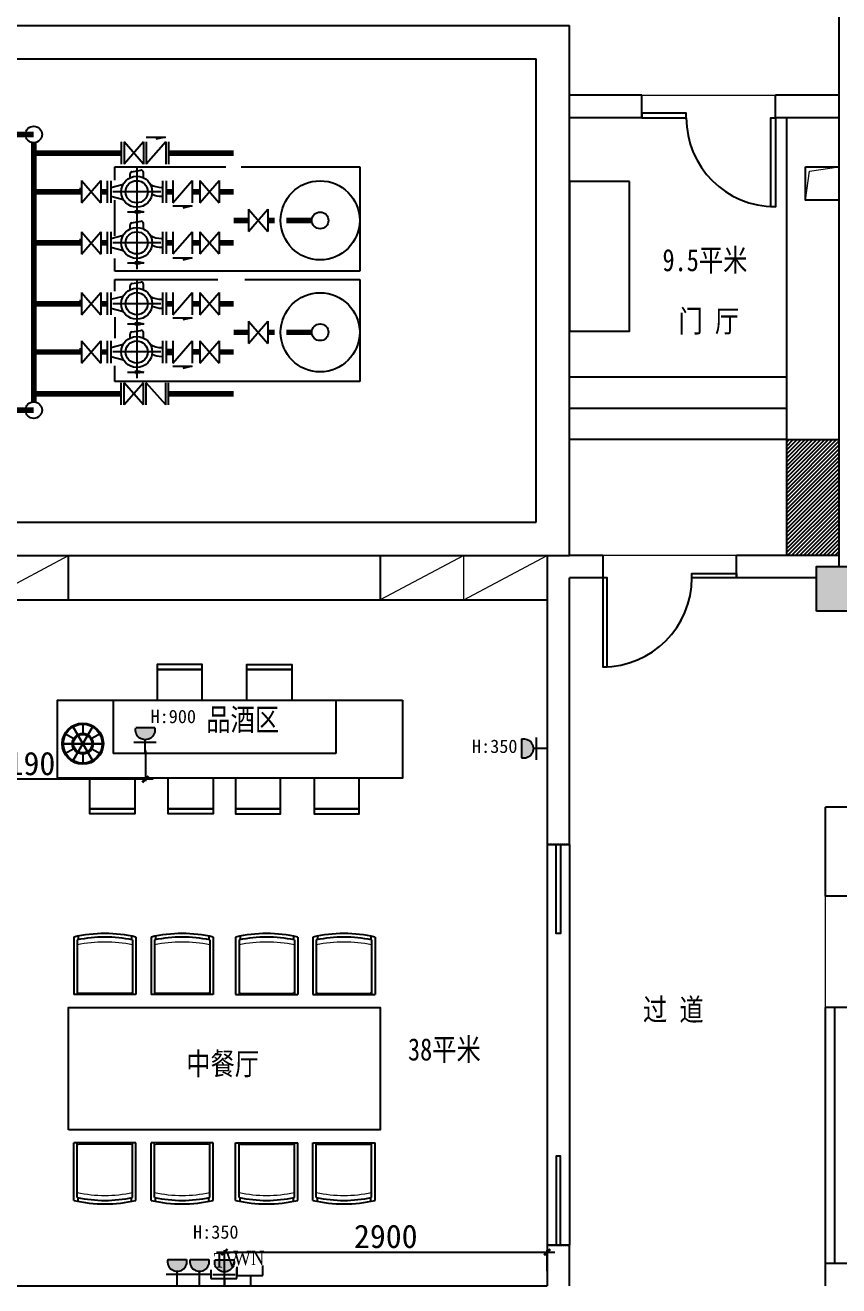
# Model space of a CAD drawing. Header units: millimetres. Extents: x 561810 to 956823, y -438984 to -391712.
# Drawn here: x 870754 to 878064, y -408803 to -397480 of the extents above; entities that cross this region are included whole.
import ezdxf

# ---------------------------------------------------------------- set-up
doc = ezdxf.new("R2010")
doc.units = ezdxf.units.MM
doc.header["$LTSCALE"] = 10
doc.header["$MEASUREMENT"] = 0
for name, pattern in [('DASH', [0.35, 0.25, -0.1]), ('DASHED2', [9.525, 6.35, -3.175]), ('HIDDEN2', [4.7625, 3.175, -1.5875]), ('SDCEN9', [0.88, 0.6, -0.14, 0, -0.14])]:
    doc.linetypes.add(name, pattern=pattern)
doc.layers.get('0').update_dxf_attribs({"linetype": 'CONTINUOUS'})
doc.layers.get('DEFPOINTS').update_dxf_attribs({"color": 1, "linetype": 'CONTINUOUS'})
for name, color, linetype in [('6-P插座', 4, 'CONTINUOUS'), ('6-P插座图例', 4, 'CONTINUOUS'), ('LS19', 3, 'CONTINUOUS'), ('PUB_HATCH', 144, 'CONTINUOUS'), ('WALL', 7, 'CONTINUOUS'), ('WINDOW', 4, 'CONTINUOUS'), ('吊顶字', 250, 'CONTINUOUS'), ('喷淋', 6, 'CONTINUOUS'), ('填充', 8, 'CONTINUOUS'), ('墙', 7, 'CONTINUOUS'), ('家具', 8, 'CONTINUOUS'), ('消火栓', 2, 'CONTINUOUS')]:
    doc.layers.add(name, color=color, linetype=linetype)
doc.layers.add('细线', color=250, linetype='CONTINUOUS', lineweight=5)
doc.styles.add('12', font='', dxfattribs={"width": 0.8})
doc.styles.add('321', font='', dxfattribs={"width": 0.85})
doc.styles.get("Standard").update_dxf_attribs({"font": 'txt.shx', "bigfont": '@@hztxt.shx'})
doc.styles.add('宋体', font='')
doc.styles.add('施洛华标注样式', font='')
doc.styles.get('12').set_extended_font_data('SimSun')
doc.styles.get('321').set_extended_font_data('SimSun')
doc.styles.get('宋体').set_extended_font_data('SimSun')
doc.styles.get('施洛华标注样式').set_extended_font_data('SimSun')
doc.dimstyles.new('外标尺寸', dxfattribs={"dimscale": 70, "dimtxt": 3, "dimasz": 0.8, "dimexe": 0.25, "dimexo": 1, "dimgap": 0.5, "dimtad": 1, "dimdec": 0, "dimtxsty": '施洛华标注样式', "dimblk": 'ARCHTICK', "dimcen": 1.5, "dimdle": 1, "dimclrd": 250, "dimclre": 250, "dimclrt": 62, "dimadec": 0, "dimazin": 0, "dimtfac": 1, "dimtdec": 0, "dimtix": 1, "dimtmove": 1, "dimatfit": 3, "dimldrblk": 'ARCHTICK', "dimfxl": 0, "dimarcsym": 0})

# ---------------------------------------------------------------- blocks, each defined once
blk = doc.blocks.new('SB131')
at = {"layer": 'LS19', "linetype": 'SDCEN9'}
for p, q in [((0, -0.424), (0, 0.446)), ((-0.407, 0), (0.408, 0))]:
    blk.add_line(p, q, dxfattribs=at)
at = {"layer": 'LS19'}
for p, q in [((-0.118, 0.34), (0.017, 0.367)), ((0.017, 0.313), (-0.118, 0.34)), ((0.159, 0.34), (-0.118, 0.34)), ((0.017, 0.367), (0.017, 0.313)), ((-0.5, -0.188), (-0.5, 0.188)), ((-0.438, -0.188), (-0.438, 0.188)), ((-0.438, 0.075), (-0.423, 0.075)), ((0.438, 0.075), (0.227, 0.131)), ((0.438, -0.188), (0.438, 0.188)), ((0.5, -0.188), (0.5, 0.188)), ((-0.438, -0.075), (-0.423, -0.075)), ((0.438, -0.075), (0.227, -0.131)), ((-0.112, -0.237), (-0.112, -0.329)), ((0.081, -0.341), (-0.069, -0.366)), ((0.113, -0.237), (0.113, -0.304))]:
    blk.add_line(p, q, dxfattribs=at)
for radius in [0.263, 0.188]:
    blk.add_circle((0, 0), radius, dxfattribs=at)
for centre, radius, start, end in [((-0.423, -0.316), 0.391, 65.2753, 89.9809), ((-0.423, -0.475), 0.4, 61.3321, 89.9745), ((-0.075, -0.329), 0.0375, 180, 279.4623), ((0.075, -0.304), 0.0375, 279.4623, 0)]:
    blk.add_arc(centre, radius, start, end, dxfattribs=at)
blk.add_solid([(-0.118, 0.34), (0.017, 0.367), (0.017, 0.313)], dxfattribs=at)
at = {"color": 3, "width": 0.8, "flags": 1}
for tag, p in [('TYPE', (-0.295, -1.06)), ('COUNT', (-0.295, -1.492))]:
    blk.add_attdef(tag, p, '', height=0.4, dxfattribs=at)
blk = doc.blocks.new('A$C31F60AF2')
at = {"layer": '填充', "ltscale": 5}
for p, q in [((278, 346), (93, 25)), ((93, 346), (278, 25)), ((93, 25), (278, 346)), ((278, 25), (93, 346)), ((185, 371), (185, 278)), ((25, 278), (105, 232)), ((346, 278), (266, 232)), ((371, 185), (0, 185)), ((0, 185), (371, 185)), ((105, 139), (25, 93)), ((266, 139), (346, 93)), ((185, 93), (185, 0))]:
    blk.add_line(p, q, dxfattribs=at)
for radius in [175, 92.7, 83.4]:
    blk.add_circle((185, 185), radius, dxfattribs=at)
at = {"layer": '家具', "ltscale": 5}
blk.add_circle((185, 185), 185, dxfattribs=at)
blk = doc.blocks.new('4')
at = {"layer": '6-P插座图例'}
h = blk.add_hatch(color=4, dxfattribs=at)
edge = h.paths.add_edge_path()
edge.add_ellipse((223569, -308614), major_axis=(0, 79.4), ratio=1, start_angle=-12.7447, end_angle=192.7446)
edge.add_line((223586, -308691), (223586, -308536))
at = {"layer": '6-P插座图例', "color": 4}
for p, q in [((223466, -308525), (223466, -308707)), ((223586, -308536), (223586, -308691)), ((223376, -308614), (223490, -308614))]:
    blk.add_line(p, q, dxfattribs=at)
blk.add_ellipse((223569, -308614), major_axis=(0, 79.4), ratio=1, start_param=-0.222437, end_param=3.364029, dxfattribs=at)
blk = doc.blocks.new('_ARCHTICK')
at = {"color": 0, "linetype": 'ByBlock', "const_width": 0.4}
blk.add_lwpolyline([(-0.5, -0.5), (0.5, 0.5)], dxfattribs=at)
blk = doc.blocks.new('*D31')
at = {"color": 250, "lineweight": -2}
for p, q in [((872474, -408500), (875514, -408500)), ((872544, -408671), (872544, -408483)), ((875444, -408671), (875444, -408483))]:
    blk.add_line(p, q, dxfattribs=at)
at = {"layer": 'DEFPOINTS', "color": 0}
for p in [(875444, -408500), (872544, -408741), (875444, -408741)]:
    blk.add_point(p, dxfattribs=at)
at = {"color": 250, "lineweight": -2, "xscale": 56, "yscale": 56, "zscale": 56, "rotation": 180}
blk.add_blockref('_ARCHTICK', (872544, -408500), dxfattribs=at)
at = {"color": 250, "lineweight": -2, "xscale": 56, "yscale": 56, "zscale": 56}
blk.add_blockref('_ARCHTICK', (875444, -408500), dxfattribs=at)
at = {"color": 62, "insert": (873994, -408360), "char_height": 210, "attachment_point": 5, "style": '施洛华标注样式'}
blk.add_mtext('2900', dxfattribs=at)
blk = doc.blocks.new('*D33')
at = {"color": 250, "lineweight": -2}
for p, q in [((869644, -403994), (869644, -404271)), ((871834, -403994), (871834, -404271)), ((871904, -404253), (869574, -404253))]:
    blk.add_line(p, q, dxfattribs=at)
at = {"layer": 'DEFPOINTS', "color": 0}
for p in [(869644, -403924), (871834, -403924), (869644, -404253)]:
    blk.add_point(p, dxfattribs=at)
at = {"color": 250, "lineweight": -2, "xscale": 56, "yscale": 56, "zscale": 56, "rotation": 180}
blk.add_blockref('_ARCHTICK', (869644, -404253), dxfattribs=at)
at = {"color": 250, "lineweight": -2, "xscale": 56, "yscale": 56, "zscale": 56}
blk.add_blockref('_ARCHTICK', (871834, -404253), dxfattribs=at)
at = {"color": 62, "insert": (870739, -404113), "char_height": 210, "attachment_point": 5, "style": '施洛华标注样式'}
blk.add_mtext('2190', dxfattribs=at)
blk = doc.blocks.new('tv')
at = {"layer": '6-P插座', "color": 4}
for p, q in [((250323, -52625), (250323, -52705)), ((250557, -52705), (250557, -52613)), ((250323, -52705), (250557, -52705)), ((250445, -52705), (250445, -52769))]:
    blk.add_line(p, q, dxfattribs=at)
at = {"layer": '6-P插座', "color": 4, "insert": (250348, -52474), "char_height": 130.91, "width": 956.89, "attachment_point": 1, "style": '321'}
blk.add_mtext('{\\fDutch801 XBd BT|b0|i0|c0|p18;TV}', dxfattribs=at)
blk = doc.blocks.new('HSDFS')
at = {"layer": '6-P插座', "color": 4}
for p, q in [((449796, -697547), (449704, -697547)), ((449796, -697781), (449796, -697547)), ((449795, -697660), (449887, -697660)), ((449716, -697781), (449796, -697781))]:
    blk.add_line(p, q, dxfattribs=at)
at = {"layer": '6-P插座', "color": 4, "insert": (449571, -697814), "char_height": 130.91, "width": 956.89, "attachment_point": 1, "rotation": 90, "style": '321'}
blk.add_mtext('{\\fDutch801 XBd BT|b0|i0|c0|p18;WN}', dxfattribs=at)

msp = doc.modelspace()

# ---------------------------------------------------------------- hatches: boundary and pattern name
h = msp.add_hatch()
h.set_pattern_fill('ANSI31', color=250, scale=200, style=0)
h.set_pattern_definition([(45, (878064.32, -402242.755), (-17.67767, 17.67767), [])])
h.paths.add_polyline_path([(877594.3, -402242.8), (878064.3, -402242.8), (878064.3, -401202.8), (877594.3, -401202.8)])
at = {"layer": 'PUB_HATCH'}
h = msp.add_hatch(color=256, dxfattribs=at)
h.paths.add_polyline_path([(877864.3, -392842.8), (877864.3, -392442.8), (878264.3, -392442.8), (878264.3, -392842.8)])
h.paths.add_polyline_path([(889854.3, -392842.8), (889854.3, -392442.8), (890254.3, -392442.8), (890254.3, -392842.8)])
h.paths.add_polyline_path([(889854.3, -402742.8), (889854.3, -402342.8), (890254.3, -402342.8), (890254.3, -402742.8)])
h.paths.add_polyline_path([(877864.3, -402742.8), (877864.3, -402342.8), (878264.3, -402342.8), (878264.3, -402742.8)])

# ---------------------------------------------------------------- linework, layer by layer
at = {"layer": 'WALL'}
for p, q in [((878064.3, -396842.8), (878064.3, -402342.8)), ((865804.3, -397482.8), (875644.3, -397482.8)), ((875644.3, -402242.8), (875644.3, -397482.8)), ((865804.3, -397782.8), (875344.3, -397782.8)), ((875344.3, -401942.8), (875344.3, -397782.8)), ((876294.3, -398109.9), (875644.3, -398109.9)), ((876294.3, -398310.9), (876294.3, -398109.9)), ((878064.3, -398109.9), (877494.3, -398109.9)), ((877494.3, -398310.9), (877494.3, -398109.9)), ((876294.3, -398310.9), (875644.3, -398310.9)), ((878064.3, -398310.9), (877494.3, -398310.9)), ((878064.3, -400630.3), (878064.3, -402230.3)), ((865804.3, -401942.8), (875344.3, -401942.8)), ((865804.3, -402242.8), (875644.3, -402242.8)), ((875444.3, -402242.8), (875444.3, -404838.3)), ((875944.3, -402242.8), (875644.3, -402242.8)), ((875944.3, -402242.8), (875944.3, -402442.8)), ((877144.3, -402442.8), (877144.3, -402242.8)), ((878064.3, -402242.8), (877144.3, -402242.8)), ((875944.3, -402442.8), (875644.3, -402442.8)), ((875644.3, -404838.3), (875644.3, -402442.8)), ((877864.3, -402442.8), (877144.3, -402442.8)), ((877864.3, -402742.8), (877864.3, -402542.8)), ((879054.8, -402742.8), (877864.3, -402742.8)), ((877944.3, -405302.8), (877944.3, -404502.8)), ((879219.7, -404502.8), (877944.3, -404502.8)), ((875444.3, -404838.3), (875644.3, -404838.3)), ((878144.3, -405302.8), (877944.3, -405302.8)), ((877944.3, -408802.8), (877944.3, -406302.8)), ((878144.3, -406302.8), (877944.3, -406302.8)), ((875644.3, -408438.3), (875444.3, -408438.3)), ((875444.3, -408438.3), (875444.3, -408802.8)), ((875644.3, -408802.8), (875644.3, -408438.3)), ((878144.3, -408602.8), (877944.3, -408602.8)), ((869644.3, -408802.8), (875444.3, -408802.8))]:
    msp.add_line(p, q, dxfattribs=at)
for points in [[(877764.3, -398752.8), (878064.3, -398752.8), (878064.3, -399052.8), (877764.3, -399052.8), (877764.3, -398752.8)], [(877864.3, -402742.8), (877864.3, -402342.8), (878264.3, -402342.8), (878264.3, -402742.8), (877864.3, -402742.8)]]:
    msp.add_lwpolyline(points, dxfattribs=at)
at = {"layer": 'WINDOW', "linetype": 'DASH'}
for p, q in [((875644.3, -404838.3), (875444.3, -404838.3)), ((875444.3, -408438.3), (875644.3, -408438.3))]:
    msp.add_line(p, q, dxfattribs=at)
at = {"layer": 'WINDOW'}
msp.add_line((878024.3, -406302.8), (878024.3, -408602.8), dxfattribs=at)
for points in [[(876294.3, -398310.9), (876694.3, -398310.9), (876694.3, -398270.9), (876294.3, -398270.9), (876294.3, -398310.9)], [(877494.3, -398310.9), (877494.3, -399110.9), (877454.3, -399110.9), (877454.3, -398310.9), (877494.3, -398310.9)], [(875524.3, -404838.3), (875564.3, -404838.3), (875564.3, -405638.3), (875524.3, -405638.3), (875524.3, -404838.3)], [(875524.3, -408438.3), (875564.3, -408438.3), (875564.3, -407638.3), (875524.3, -407638.3), (875524.3, -408438.3)]]:
    msp.add_lwpolyline(points, dxfattribs=at)
at = {"layer": 'WINDOW', "color": 250}
for points in [[(875944.3, -402443.8), (875944.3, -403243.8), (875984.3, -403243.8), (875984.3, -402443.8), (875944.3, -402443.8)], [(877144.3, -402443.8), (876744.3, -402443.8), (876744.3, -402403.8), (877144.3, -402403.8), (877144.3, -402443.8)]]:
    msp.add_lwpolyline(points, dxfattribs=at)
at = {"layer": 'WINDOW'}
msp.add_arc((877494.3, -398310.9), 800, 180, 270, dxfattribs=at)
at = {"layer": 'WINDOW', "color": 250}
msp.add_arc((875944.3, -402443.8), 800, 270, 0, dxfattribs=at)
at = {"layer": '喷淋'}
for p, q in [((871617.5, -398528.7, -3025), (871617.5, -398728.9, -3025)), ((871816.9, -398728.9, -3025), (871642.5, -398528.7, -3025)), ((871816.9, -398528.7, -3025), (871642.5, -398728.9, -3025)), ((871642.5, -398528.7, -3025), (871642.5, -398728.9, -3025)), ((871816.9, -398528.7, -3025), (871816.9, -398728.9, -3025)), ((871839.7, -398484.8, -3025), (872014.4, -398484.8, -3025)), ((871841.9, -398528.7, -3025), (871841.9, -398728.9, -3025)), ((872016.4, -398528.7, -3025), (871841.9, -398728.9, -3025)), ((872014.4, -398484.8, -3025), (871928.3, -398505, -3025)), ((872016.4, -398528.7, -3025), (872016.4, -398728.9, -3025)), ((872041.4, -398528.7, -3025), (872041.4, -398728.9, -3025)), ((871559.7, -398871.2, -3025), (871559.7, -398751.3, -3025)), ((871559.7, -398751.3, -3025), (872557.1, -398751.3, -3025)), ((872696.1, -398751.3, -3025), (872758.2, -398751.3, -3025)), ((872727.8, -398751.3, -3025), (873759.7, -398751.3, -3025)), ((873759.7, -398751.3, -3025), (873759.7, -399688.6, -3025)), ((871259.7, -398876.5, -3025), (871259.7, -399076.8, -3025)), ((871259.7, -399076.8, -3025), (871434.1, -398876.5, -3025)), ((871259.7, -398876.5, -3025), (871434.1, -399076.8, -3025)), ((871434.1, -398876.5, -3025), (871434.1, -399076.8, -3025)), ((872081.3, -399076.8, -3025), (872255.8, -398876.5, -3025)), ((872081.3, -398876.5, -3025), (872081.3, -399076.8, -3025)), ((872255.8, -398876.5, -3025), (872255.8, -399076.8, -3025)), ((872323.7, -399076.8, -3025), (872498.2, -398876.5, -3025)), ((872323.7, -398876.5, -3025), (872498.2, -399076.8, -3025)), ((872323.7, -398876.5, -3025), (872323.7, -399076.8, -3025)), ((872498.2, -398876.5, -3025), (872498.2, -399076.8, -3025)), ((871259.7, -398950.9, -3025), (871241.7, -398950.9, -3025)), ((871559.7, -399372.9, -3025), (871559.7, -399051.3, -3025)), ((872080.5, -399102.4, -3025), (872255.2, -399102.4, -3025)), ((872255.2, -399102.4, -3025), (872169.2, -399122.7, -3025)), ((872760.9, -399333.5, -3025), (872935.3, -399133.3, -3025)), ((872760.9, -399133.3, -3025), (872760.9, -399333.5, -3025)), ((872760.9, -399133.3, -3025), (872935.3, -399333.5, -3025)), ((872760.9, -399133.3, -3025), (872760.9, -399333.5, -3025)), ((872760.9, -399333.5, -3025), (872935.3, -399133.3, -3025)), ((872935.3, -399133.3, -3025), (872935.3, -399333.5, -3025)), ((872935.3, -399133.3, -3025), (872935.3, -399333.5, -3025)), ((871259.7, -399335, -3025), (871434.1, -399535.3, -3025)), ((871259.7, -399335, -3025), (871259.7, -399535.3, -3025)), ((871259.7, -399535.3, -3025), (871434.1, -399335, -3025)), ((871434.1, -399335, -3025), (871434.1, -399535.3, -3025)), ((872081.3, -399535, -3025), (872255.8, -399334.7, -3025)), ((872081.3, -399334.7, -3025), (872081.3, -399535, -3025)), ((872255.8, -399334.7, -3025), (872255.8, -399535, -3025)), ((872323.7, -399535, -3025), (872498.2, -399334.7, -3025)), ((872323.7, -399334.7, -3025), (872323.7, -399535, -3025)), ((872323.7, -399334.7, -3025), (872498.2, -399535, -3025)), ((872498.2, -399334.7, -3025), (872498.2, -399535, -3025)), ((871259.7, -399409.2, -3025), (871241.7, -399409.2, -3025)), ((872080.5, -399568.9, -3025), (872255.2, -399568.9, -3025)), ((872255.2, -399568.9, -3025), (872169.2, -399589.2, -3025)), ((871559.7, -399688.6, -3025), (871559.7, -399576.7, -3025)), ((873759.7, -399688.6, -3025), (871559.7, -399688.6, -3025))]:
    msp.add_line(p, q, dxfattribs=at)
at = {"layer": '喷淋', "const_width": 50, "elevation": -3025}
for points in [[(871617.5, -398628.8), (870831.3, -398628.8)], [(872041.4, -398628.8), (872628.1, -398628.8)], [(871259.7, -398976.9), (870831.3, -398976.9)], [(871491.7, -398976.9), (871434.1, -398976.9)], [(872081.3, -398976.6), (872021.3, -398976.6)], [(872255.8, -398976.6), (872323.7, -398976.6)], [(872498.2, -398976.9), (872628.1, -398976.9)], [(872760.9, -399233.4), (872628.1, -399233.4)], [(872996.9, -399233.4), (872935.3, -399233.4)], [(873329.3, -399233.4), (873100.7, -399233.4)], [(871259.7, -399435.2), (870831.3, -399435.2)], [(871491.7, -399435.2), (871434.1, -399435.2)], [(872081.3, -399434.9), (872021.3, -399434.9)], [(872255.8, -399434.9), (872323.7, -399434.9)], [(872498.2, -399435.2), (872628.1, -399435.2)]]:
    msp.add_lwpolyline(points, dxfattribs=at)
at = {"layer": '喷淋'}
for radius in [355.4, 75]:
    msp.add_circle((873404.3, -399233.4, -3025), radius, dxfattribs=at)
at = {"layer": '填充', "color": 250, "ltscale": 0.01}
for p, q in [((877594.3, -398310.9), (877594.3, -401202.8)), ((877594.3, -400642.8), (875644.3, -400642.8)), ((877594.3, -400922.8), (875644.3, -400922.8)), ((877594.3, -401202.8), (875644.3, -401202.8)), ((877594.3, -401202.8), (877594.3, -402242.8)), ((877594.3, -401202.8), (878064.3, -401202.8)), ((871144.3, -402642.8), (871144.3, -402242.8)), ((873944.3, -402243.8), (873944.3, -402642.8)), ((869644.3, -402642.8), (871144.3, -402642.8)), ((871144.3, -402642.8), (873944.3, -402642.8)), ((873944.3, -402642.8), (875444.3, -402642.8)), ((873544.4, -404022.3), (871544.1, -404022.3)), ((871191.1, -405670.8), (871191.1, -406187.6)), ((871229.7, -405662.4), (871229.7, -405695.1)), ((871709.1, -405662.1), (871709.1, -405694.7)), ((871749.6, -405670.8), (871749.6, -406187.6)), ((871885.3, -405670.8), (871885.3, -406187.6)), ((871923.9, -405662.4), (871923.9, -405695.1)), ((872403.3, -405662.1), (872403.3, -405694.7)), ((872443.8, -405670.8), (872443.8, -406187.6)), ((872644.8, -405670.8), (872644.8, -406187.6)), ((872685.3, -405662.1), (872685.3, -405694.7)), ((873164.8, -405662.4), (873164.8, -405695.1)), ((873203.4, -405670.8), (873203.4, -406187.6)), ((873339, -405670.8), (873339, -406187.6)), ((873379.5, -405662.1), (873379.5, -405694.7)), ((873859, -405662.4), (873859, -405695.1)), ((873897.6, -405670.8), (873897.6, -406187.6)), ((871221.6, -405696.8), (871221.6, -406187.6)), ((871719.1, -405696.8), (871719.1, -406187.6)), ((871915.8, -405696.8), (871915.8, -406187.6)), ((872413.3, -405696.8), (872413.3, -406187.6)), ((872675.4, -405696.8), (872675.4, -406187.6)), ((873172.8, -405696.8), (873172.8, -406187.6)), ((873369.6, -405696.8), (873369.6, -406187.6)), ((873867, -405696.8), (873867, -406187.6)), ((871749.6, -406187.6), (871191.1, -406187.6)), ((872443.8, -406187.6), (871885.3, -406187.6)), ((872644.8, -406187.6), (873203.4, -406187.6)), ((873339, -406187.6), (873897.6, -406187.6)), ((871191.1, -408035.7), (871191.1, -407518.9)), ((871749.6, -407518.9), (871191.1, -407518.9)), ((871221.6, -408009.7), (871221.6, -407518.9)), ((871719.1, -408009.7), (871719.1, -407518.9)), ((871749.6, -408035.7), (871749.6, -407518.9)), ((872443.8, -407518.9), (871885.3, -407518.9)), ((871885.3, -408035.7), (871885.3, -407518.9)), ((871915.8, -408009.7), (871915.8, -407518.9)), ((872413.3, -408009.7), (872413.3, -407518.9)), ((872443.8, -408035.7), (872443.8, -407518.9)), ((872644.8, -408035.7), (872644.8, -407518.9)), ((872644.8, -407518.9), (873203.4, -407518.9)), ((872675.4, -408009.7), (872675.4, -407518.9)), ((873172.8, -408009.7), (873172.8, -407518.9)), ((873203.4, -408035.7), (873203.4, -407518.9)), ((873339, -407518.9), (873897.6, -407518.9)), ((873339, -408035.7), (873339, -407518.9)), ((873369.6, -408009.7), (873369.6, -407518.9)), ((873867, -408009.7), (873867, -407518.9)), ((873897.6, -408035.7), (873897.6, -407518.9)), ((871229.7, -408044.1), (871229.7, -408011.4)), ((871709.1, -408044.4), (871709.1, -408011.8)), ((871923.9, -408044.1), (871923.9, -408011.4)), ((872403.3, -408044.4), (872403.3, -408011.8)), ((872685.3, -408044.4), (872685.3, -408011.8)), ((873164.8, -408044.1), (873164.8, -408011.4)), ((873379.5, -408044.4), (873379.5, -408011.8)), ((873859, -408044.1), (873859, -408011.4))]:
    msp.add_line(p, q, dxfattribs=at)
for points in [[(876184.5, -398883), (875644.3, -398883), (875644.3, -400228), (876184.5, -400228)], [(872344.2, -403267.6), (872344.2, -403222.6), (871939.2, -403222.6), (871939.2, -403267.6)], [(872744.3, -403267.6), (872744.3, -403222.6), (873149.3, -403222.6), (873149.3, -403267.6)], [(874144.3, -403542.7), (874144.3, -404242.7), (871044.4, -404242.7), (871044.4, -403542.7)], [(871739, -404517.8), (871739, -404562.8), (871334, -404562.8), (871334, -404517.8)], [(872444.2, -404517.8), (872444.2, -404562.8), (872039.2, -404562.8), (872039.2, -404517.8)], [(872644.3, -404517.8), (872644.3, -404562.8), (873049.3, -404562.8), (873049.3, -404517.8)], [(873349.5, -404517.8), (873349.5, -404562.8), (873754.5, -404562.8), (873754.5, -404517.8)]]:
    msp.add_lwpolyline(points, close=True, dxfattribs=at)
for points in [[(872344.2, -403542.7), (872344.2, -403267.6), (871939.2, -403267.6), (871939.2, -403542.7)], [(872744.3, -403542.7), (872744.3, -403267.6), (873149.3, -403267.6), (873149.3, -403542.7)], [(871544.1, -403542.7), (871544.1, -404022.3)], [(873544.4, -403542.7), (873544.4, -404022.3)], [(871739, -404242.7), (871739, -404517.8), (871334, -404517.8), (871334, -404242.7)], [(872444.2, -404242.7), (872444.2, -404517.8), (872039.2, -404517.8), (872039.2, -404242.7)], [(872644.3, -404242.7), (872644.3, -404517.8), (873049.3, -404517.8), (873049.3, -404242.7)], [(873349.5, -404242.7), (873349.5, -404517.8), (873754.5, -404517.8), (873754.5, -404242.7)], [(871144.3, -407403.3), (871144.3, -406303.3), (873944.3, -406303.3), (873944.3, -407403.3), (871144.3, -407403.3)]]:
    msp.add_lwpolyline(points, dxfattribs=at)
for centre, radius, start, end in [((871470.4, -406873.5), 1234.7, 76.92708, 103.07292), ((871470.4, -406873.5), 1202.7, 78.06513, 101.93487), ((872164.5, -406873.5), 1234.7, 76.92708, 103.07292), ((872164.5, -406873.5), 1202.7, 78.06513, 101.93487), ((872924.1, -406873.5), 1234.7, 76.92708, 103.07292), ((872924.1, -406873.5), 1202.7, 78.06513, 101.93487), ((873618.3, -406873.5), 1234.7, 76.92708, 103.07292), ((873618.3, -406873.5), 1202.7, 78.06513, 101.93487), ((871470.4, -406833), 1234.7, 256.92708, 283.07292), ((871470.4, -406833), 1202.7, 258.06513, 281.93487), ((872164.5, -406833), 1234.7, 256.92708, 283.07292), ((872164.5, -406833), 1202.7, 258.06513, 281.93487), ((872924.1, -406833), 1234.7, 256.92708, 283.07292), ((872924.1, -406833), 1202.7, 258.06513, 281.93487), ((873618.3, -406833), 1234.7, 256.92708, 283.07292), ((873618.3, -406833), 1202.7, 258.06513, 281.93487)]:
    msp.add_arc(centre, radius, start, end, dxfattribs=at)
at = {"layer": '墙', "color": 250}
for p, q in [((875444.3, -404838.3), (875444.3, -408438.3)), ((875644.3, -404838.3), (875644.3, -408438.3))]:
    msp.add_line(p, q, dxfattribs=at)
at = {"layer": '消火栓'}
for p, q in [((871559.7, -399869.4, -3025), (871559.7, -399763.5, -3025)), ((871559.7, -399763.5, -3025), (872485.4, -399763.5, -3025)), ((872727.8, -399763.5, -3025), (873759.7, -399763.5, -3025)), ((873759.7, -399763.5, -3025), (873759.7, -400681.7, -3025)), ((871259.7, -399881.7, -3025), (871259.7, -400082, -3025)), ((871259.7, -400082, -3025), (871434.1, -399881.7, -3025)), ((871259.7, -399881.7, -3025), (871434.1, -400082, -3025)), ((871434.1, -399881.7, -3025), (871434.1, -400082, -3025)), ((872081.3, -400082, -3025), (872255.8, -399881.7, -3025)), ((872081.3, -399881.7, -3025), (872081.3, -400082, -3025)), ((872255.8, -399881.7, -3025), (872255.8, -400082, -3025)), ((872323.7, -399881.7, -3025), (872498.2, -400082, -3025)), ((872323.7, -400082, -3025), (872498.2, -399881.7, -3025)), ((872323.7, -399881.7, -3025), (872323.7, -400082, -3025)), ((872498.2, -399881.7, -3025), (872498.2, -400082, -3025)), ((871259.7, -399956.1, -3025), (871241.7, -399956.1, -3025)), ((871559.7, -400103.2, -3025), (871559.7, -400292.1, -3025)), ((872080.5, -400107.6, -3025), (872255.2, -400107.6, -3025)), ((872255.2, -400107.6, -3025), (872169.2, -400127.9, -3025)), ((872760.9, -400138.5, -3025), (872760.9, -400338.8, -3025)), ((872760.9, -400338.8, -3025), (872935.3, -400138.5, -3025)), ((872760.9, -400138.5, -3025), (872935.3, -400338.8, -3025)), ((872760.9, -400338.8, -3025), (872935.3, -400138.5, -3025)), ((872760.9, -400138.5, -3025), (872760.9, -400338.8, -3025)), ((872935.3, -400138.5, -3025), (872935.3, -400338.8, -3025)), ((872935.3, -400138.5, -3025), (872935.3, -400338.8, -3025)), ((871259.7, -400314.9, -3025), (871434.1, -400515.2, -3025)), ((871259.7, -400515.2, -3025), (871434.1, -400314.9, -3025)), ((871259.7, -400314.9, -3025), (871259.7, -400515.2, -3025)), ((871434.1, -400314.9, -3025), (871434.1, -400515.2, -3025)), ((872081.3, -400314.6, -3025), (872081.3, -400514.9, -3025)), ((872081.3, -400514.9, -3025), (872255.8, -400314.6, -3025)), ((872255.8, -400314.6, -3025), (872255.8, -400514.9, -3025)), ((872323.7, -400314.6, -3025), (872323.7, -400514.9, -3025)), ((872323.7, -400514.9, -3025), (872498.2, -400314.6, -3025)), ((872323.7, -400314.6, -3025), (872498.2, -400514.9, -3025)), ((872498.2, -400314.6, -3025), (872498.2, -400514.9, -3025)), ((871259.7, -400389.1, -3025), (871241.7, -400389.1, -3025)), ((871559.7, -400681.7, -3025), (871559.7, -400540.5, -3025)), ((872080.5, -400542.4, -3025), (872255.2, -400542.4, -3025)), ((872255.2, -400542.4, -3025), (872169.2, -400562.7, -3025)), ((873759.7, -400681.7, -3025), (871559.7, -400681.7, -3025)), ((871617.5, -400891.3, -3025), (871617.5, -400691, -3025)), ((871816.9, -400691, -3025), (871642.5, -400891.3, -3025)), ((871642.5, -400891.3, -3025), (871642.5, -400691, -3025)), ((871816.9, -400891.3, -3025), (871642.5, -400691, -3025)), ((871816.9, -400891.3, -3025), (871816.9, -400691, -3025)), ((871841.9, -400891.3, -3025), (871841.9, -400691, -3025)), ((872016.4, -400891.3, -3025), (871841.9, -400691, -3025)), ((872016.4, -400891.3, -3025), (872016.4, -400691, -3025)), ((872041.4, -400891.3, -3025), (872041.4, -400691, -3025))]:
    msp.add_line(p, q, dxfattribs=at)
at = {"layer": '消火栓', "const_width": 50}
for points in [[(870831.3, -398461.7), (870104.1, -398461.7)], [(870831.3, -400937.6), (870104.1, -400937.6)]]:
    msp.add_lwpolyline(points, dxfattribs=at)
at = {"layer": '消火栓', "elevation": -3025}
for points, const_width in [([(870831.3, -398535.9), (870831.3, -400863.4)], 50), ([(871259.7, -399982.1), (870831.3, -399982.1)], 50), ([(871491.7, -399982.1), (871434.1, -399982.1)], 50), ([(872081.3, -399981.9), (872021.3, -399981.9)], 50), ([(872255.8, -399981.9), (872323.7, -399981.9)], 50), ([(872498.2, -399982.1), (872628.1, -399982.1)], 50), ([(872760.9, -400238.6), (872628.1, -400238.6)], 50), ([(872996.9, -400238.6), (872935.3, -400238.6)], 50), ([(873329.3, -400238.6), (873100.7, -400238.6)], 50), ([(871259.7, -400415.1), (870831.3, -400415.1)], 50), ([(871491.7, -400415.1), (871434.1, -400415.1)], 50), ([(872081.3, -400414.8), (872021.3, -400414.8)], 60), ([(872255.8, -400414.8), (872323.7, -400414.8)], 50), ([(872498.2, -400415.1), (872628.1, -400415.1)], 50), ([(871617.5, -400791.1), (870831.3, -400791.1)], 50), ([(872041.4, -400791.1), (872628.1, -400791.1)], 50)]:
    msp.add_lwpolyline(points, dxfattribs=dict(at, const_width=const_width))
at = {"layer": '消火栓'}
for centre, radius in [((870831.3, -398461.7), 74.1), ((873404.3, -400238.6, -3025), 355.4), ((873404.3, -400238.6, -3025), 75), ((870831.3, -400937.6), 74.1)]:
    msp.add_circle(centre, radius, dxfattribs=at)
at = {"layer": '细线', "color": 250, "lineweight": 5}
for p, q in [((876294.3, -398109.9), (877494.3, -398109.9)), ((877799.8, -398789.8), (878064.3, -398752.8)), ((877764.3, -399052.8), (877799.8, -398789.8)), ((870394.3, -402642.8), (871144.3, -402242.8)), ((874694.3, -402242.8), (873944.3, -402642.8)), ((874694.3, -402642.8), (874694.3, -402242.8)), ((874694.3, -402642.8), (875444.3, -402242.8)), ((877144.3, -402242.8), (875944.3, -402242.8)), ((877944.3, -406302.8), (877944.3, -405302.8)), ((871703.1, -406173), (871237.6, -406173)), ((872397.3, -406173), (871931.8, -406173)), ((872691.4, -406173), (873156.8, -406173)), ((873385.6, -406173), (873851, -406173)), ((871703.1, -407533.5), (871237.6, -407533.5)), ((872397.3, -407533.5), (871931.8, -407533.5)), ((872691.4, -407533.5), (873156.8, -407533.5)), ((873385.6, -407533.5), (873851, -407533.5))]:
    msp.add_line(p, q, dxfattribs=at)
for centre, radius, start, end in [((871470.4, -406917.8), 1202.7, 78.06513, 101.93487), ((872164.5, -406917.8), 1202.7, 78.06513, 101.93487), ((872924.1, -406917.8), 1202.7, 78.06513, 101.93487), ((873618.3, -406917.8), 1202.7, 78.06513, 101.93487), ((871237.6, -406157), 16, 180, 270), ((871703.1, -406157), 16, 270, 0), ((871931.8, -406157), 16, 180, 270), ((872397.3, -406157), 16, 270, 0), ((872691.4, -406157), 16, 180, 270), ((873156.8, -406157), 16, 270, 360), ((873385.6, -406157), 16, 180, 270), ((873851, -406157), 16, 270, 360), ((871237.6, -407549.5), 16, 90, 180), ((871703.1, -407549.5), 16, 360, 90), ((871931.8, -407549.5), 16, 90, 180), ((872397.3, -407549.5), 16, 360, 90), ((872691.4, -407549.5), 16, 90, 180), ((873156.8, -407549.5), 16, 0, 90), ((873385.6, -407549.5), 16, 90, 180), ((873851, -407549.5), 16, 0, 90), ((871470.4, -406788.7), 1202.7, 258.06513, 281.93487), ((872164.5, -406788.7), 1202.7, 258.06513, 281.93487), ((872924.1, -406788.7), 1202.7, 258.06513, 281.93487), ((873618.3, -406788.7), 1202.7, 258.06513, 281.93487)]:
    msp.add_arc(centre, radius, start, end, dxfattribs=at)

# ---------------------------------------------------------------- block references
at = {"color": 250}
msp.add_blockref('A$C31F60AF2', (871086.4, -404118.8), dxfattribs=at)
at = {"layer": '6-P插座', "color": 250, "linetype": 'DASHED2', "ltscale": 100, "yscale": 1.100000000093132, "zscale": 1.1}
for p, xscale, rotation in [((1211308.2, -649736.4), -1.099999999627471, 270), ((532644.8, -654511.4), 1.099999999627471, 90), ((532845.4, -654511.4), 1.099999999627471, 90), ((1212019.2, -654516.8), -1.099999999627471, 270)]:
    msp.add_blockref('4', p, dxfattribs=dict(at, xscale=xscale, rotation=rotation))
at = {"layer": '6-P插座', "color": 250, "linetype": 'DASHED2', "ltscale": 100, "xscale": -1.099999999627471, "yscale": 1.100000000093132, "zscale": 1.1}
msp.add_blockref('4', (1121158.4, -64501.7), dxfattribs=at)
at = {"layer": '6-P插座', "color": 250, "linetype": 'DASHED2', "ltscale": 100}
msp.add_blockref('tv', (622099.6, -356033.7), dxfattribs=at)
at = {"layer": '6-P插座', "color": 250, "linetype": 'DASHED2', "ltscale": 100, "rotation": 270}
msp.add_blockref('HSDFS', (1570437.4, 41084.4), dxfattribs=at)
at = {"layer": '喷淋', "xscale": 529.5522554786876, "yscale": 529.5522554786876, "zscale": 529.5522554784001, "rotation": 180}
for p in [(871756.5, -398976.6, -3025), (871756.5, -399435.2, -3025)]:
    msp.add_blockref('SB131', p, dxfattribs=at)
at = {"layer": '消火栓', "xscale": 529.5522554786876, "yscale": 529.5522554786876, "zscale": 529.5522554784001, "rotation": 180}
for p in [(871756.5, -399981.9, -3025), (871756.5, -400415.1, -3025)]:
    msp.add_blockref('SB131', p, dxfattribs=at)

# ---------------------------------------------------------------- texts
at = {"layer": '吊顶字', "color": 4, "linetype": 'HIDDEN2', "lineweight": 13, "ltscale": 0.13, "char_height": 120, "width": 1161.29, "attachment_point": 7, "style": '宋体'}
for s, insert in [('H:900', (871880.8, -403751.2)), ('H:350', (874768.9, -404018.7)), ('H:350', (872262.6, -408381.5))]:
    msp.add_mtext(s, dxfattribs=dict(at, insert=insert))
at = {"layer": '填充', "color": 250, "ltscale": 0.01, "style": '12', "width": 0.8}
for s, p in [('9.5平米', (876480.1, -399689.6)), ('门 厅', (876623.7, -400237.3)), ('品酒区', (872381.3, -403816.7)), ('过 道', (876304.6, -406422.7)), ('38平米', (874193.6, -406779.2)), ('中餐厅', (872200.8, -406908.5))]:
    msp.add_text(s, height=200, dxfattribs=at).set_placement(p)

# ---------------------------------------------------------------- dimensions: what is measured, and where the dimension line sits
at = {"color": 1}
for base, p1, p2, picture, middle in [((869644.3, -404253.5), (871834.4, -403923.6), (869644.3, -403923.6), '*D33', (870739.3, -404113.5)), ((875444.3, -408500.5), (872544.3, -408740.5), (875444.3, -408740.5), '*D31', (873994.3, -408360.5))]:
    dim = msp.add_linear_dim(base=base, p1=p1, p2=p2, dimstyle='外标尺寸', dxfattribs=at)
    dim.commit()
    dim.dimension.update_dxf_attribs({"geometry": picture, "text_midpoint": middle})

doc.saveas('drawing.dxf')
